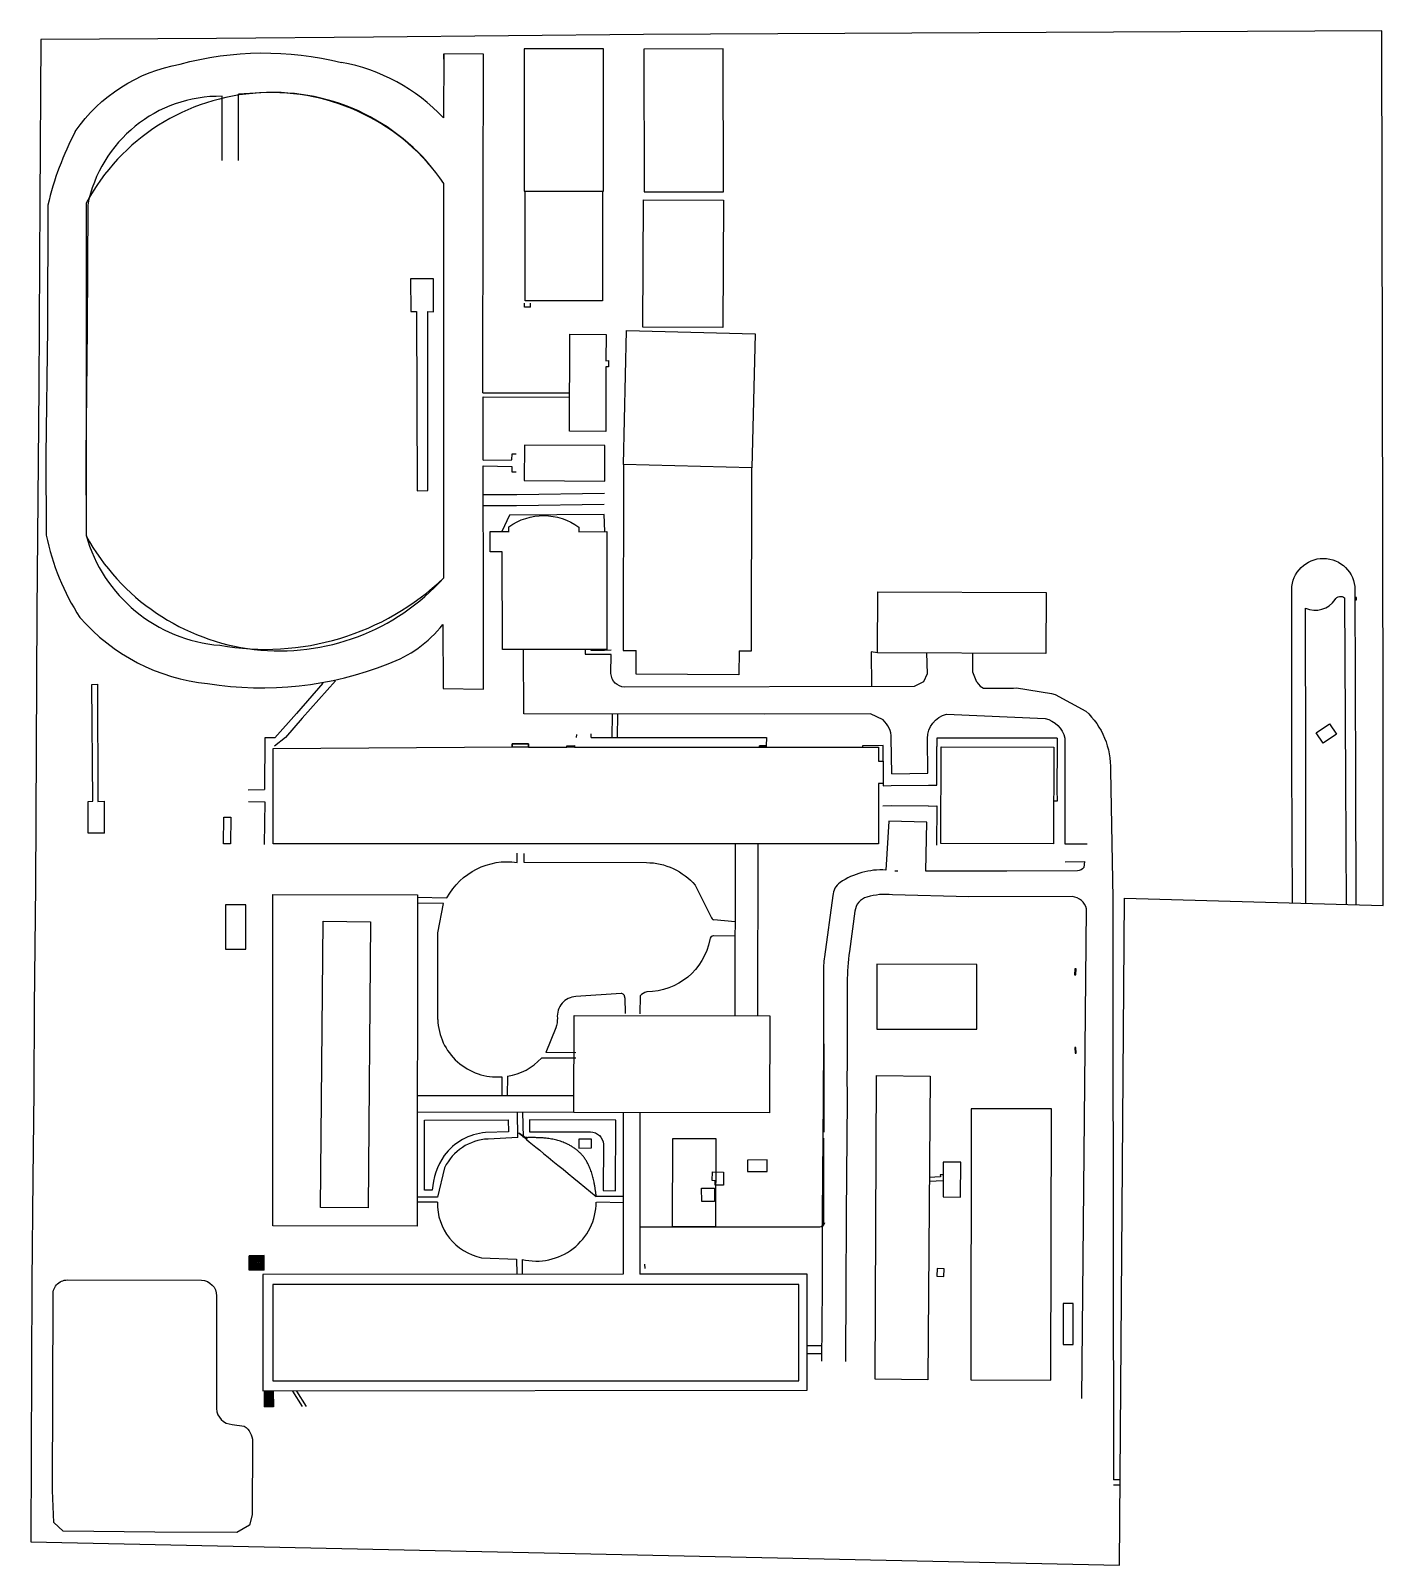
# Model space of a CAD drawing. Header units: metres. Extents: x 282789 to 283129, y 9108442 to 9108828.
import ezdxf

# ---------------------------------------------------------------- set-up
doc = ezdxf.new("R2010")
doc.units = ezdxf.units.M
doc.header["$MEASUREMENT"] = 0
for name, color, linetype in [('D_CALC', 1, 'Continuous'), ('D_EDIF', 3, 'Continuous'), ('D_MEIOFIO', 1, 'Continuous'), ('nível', 9, 'Continuous'), ('PENA 02', 2, 'Continuous')]:
    doc.layers.add(name, color=color, linetype=linetype)

msp = doc.modelspace()

# ---------------------------------------------------------------- linework, layer by layer
at = {"layer": 'D_CALC'}
msp.add_lwpolyline([(282893.0956243142, 9108789.524085304, 0.5611222211877456), (282803.1788655985, 9108784.57395279), (282803.1788655985, 9108700.933484629, 0.5172659369038985), (282893.0649985261, 9108690.35302791), (282893.0956243377, 9108789.524085268)], format="xyb", dxfattribs=at)
for points in [[(282933.4821236478, 9108711.543962564), (282911.4549724567, 9108711.230863089), (282903.0142814256, 9108711.256879572)], [(282933.4121779865, 9108708.779946065), (282911.3850267949, 9108708.46684659), (282903.0157896052, 9108708.492642835)], [(282933.6082185064, 9108702.007437112), (282933.4061582456, 9108706.307132734), (282909.5646576481, 9108706.171383852), (282907.6859528492, 9108702.016559122)], [(283002.1721626837, 9108671.512556417), (283000.5844264776, 9108671.818545483), (283000.6031586551, 9108663.041157156)], [(282865.8290971308, 9108664.50322495), (282857.5125545603, 9108655.093613563), (282853.3143544458, 9108650.222589664), (282850.4900516514, 9108648.102880962)], [(282862.6545755006, 9108663.92037586), (282856.0727807013, 9108656.313534787)], [(282856.0727807013, 9108656.313534787), (282850.6241940055, 9108650.130759144), (282848.0592247713, 9108650.163682029), (282848.0159188481, 9108637.214708919)], [(282926.4328203383, 9108650.982704125), (282926.3989054351, 9108650.205989031)], [(282930.1768315621, 9108650.222033657), (282930.1448232457, 9108651.207625674)], [(282930.1768315621, 9108650.222033657), (282935.312551124, 9108650.260123389), (282938.1573907649, 9108650.224687437), (282974.1915202122, 9108650.241933247), (282974.1414020997, 9108648.128414148), (282974.0895916806, 9108647.759445531)], [(282974.1414020997, 9108648.128414148), (282972.4301296705, 9108648.124597896), (282972.4300913434, 9108647.792867817)], [(282843.8993761996, 9108637.098219829), (282848.0159188481, 9108637.214708919)], [(282843.9525823114, 9108634.140216084), (282848.0578459278, 9108634.109416096)], [(282848.0578459278, 9108634.109416096), (282847.9287405568, 9108623.344758295)], [(282966.3620937015, 9108623.524493657), (282966.2399180615, 9108580.288978644)], [(282972.061007258, 9108623.52636001), (282971.9387808368, 9108580.272874704)], [(282886.423287373, 9108560.267711528), (282925.8105920861, 9108560.231402608)], [(282886.420251919, 9108556.147767967), (282925.7989499043, 9108556.111466978)], [(282938.2023090655, 9108555.977331374), (282938.1986507927, 9108515.339420144)], [(282942.3633981599, 9108555.965572901), (282942.3597412379, 9108515.342674583)], [(283015.1603803863, 9108538.749261439), (283018.6530324398, 9108538.864347566)], [(283018.6618317449, 9108540.315778933), (283017.8577370178, 9108540.317164376), (283017.9578231028, 9108539.797221005), (283015.1668852922, 9108539.671467897)], [(282847.9578139069, 9108516.322601072), (282844.1083516064, 9108516.372954233), (282844.1176378862, 9108519.963862164)], [(282847.8971315832, 9108520.025794776), (282844.1176378862, 9108519.963862164)], [(282844.3565586978, 9108516.369707543), (282844.2976148142, 9108519.966811363)], [(282844.6566632986, 9108516.365782002), (282844.5975745451, 9108519.971726647)], [(282844.956767899, 9108516.361856464), (282844.8975342759, 9108519.976641933)], [(282845.2568724998, 9108516.357930925), (282845.1974940067, 9108519.981557216)], [(282845.5569771007, 9108516.354005385), (282845.4974537371, 9108519.9864725)], [(282845.8570817015, 9108516.350079846), (282845.7974134684, 9108519.991387784)], [(282846.1571863024, 9108516.346154308), (282846.0973731992, 9108519.996303068)], [(282846.4572909032, 9108516.342228767), (282846.3973329295, 9108520.001218354)], [(282846.7573955036, 9108516.338303229), (282846.6972926604, 9108520.006133638)], [(282847.0575001044, 9108516.33437769), (282846.9972523917, 9108520.011048924)], [(282847.3576047053, 9108516.33045215), (282847.297212122, 9108520.015964208)], [(282847.6577093061, 9108516.32652661), (282847.5971718528, 9108520.020879492)], [(282847.9578139069, 9108516.322601072), (282847.8971315832, 9108520.025794776)], [(282938.1986507932, 9108515.339420145), (282847.5695034885, 9108515.268538022), (282847.5668739467, 9108486.058287289), (282984.4230096349, 9108486.16532408), (282984.4256391767, 9108515.375574818), (282942.3597412379, 9108515.342674583)], [(282984.4296405292, 9108497.427864019), (282988.1232485739, 9108497.434543228)], [(282988.1303202673, 9108495.3233855), (282984.4008403076, 9108495.300850196)], [(282850.2183546545, 9108485.899297675), (282847.9319418292, 9108485.89864074)], [(282847.9319418292, 9108485.89864074), (282847.9330630722, 9108481.99624154)], [(282850.2184408512, 9108485.599297687), (282847.9320280259, 9108485.598640751)], [(282850.2185270479, 9108485.2992977), (282847.9321142221, 9108485.298640765)], [(282850.2186132441, 9108484.999297712), (282847.9322004188, 9108484.998640778)], [(282850.2186994408, 9108484.699297724), (282847.9322866146, 9108484.698640788)], [(282850.2187856371, 9108484.399297737), (282847.9323728113, 9108484.398640802)], [(282850.2183546545, 9108485.899297675), (282850.2266748538, 9108481.999299906), (282847.9330623834, 9108481.998640902)], [(282857.5498704254, 9108482.118141929), (282855.1179339224, 9108485.957044493)], [(282858.5536938258, 9108482.092556957), (282856.1291577672, 9108485.908621103)], [(282850.2188718338, 9108484.099297749), (282847.9324590079, 9108484.098640814)], [(282850.21895803, 9108483.799297763), (282847.9325452042, 9108483.798640825)], [(282850.2190442267, 9108483.499297775), (282847.9326314009, 9108483.498640839)], [(282850.2191304234, 9108483.199297786), (282847.9327175971, 9108483.198640851)], [(282850.2192166196, 9108482.8992978), (282847.9328037938, 9108482.898640862)], [(282850.2193028163, 9108482.599297812), (282847.9328899905, 9108482.598640876)], [(282850.2193890125, 9108482.299297823), (282847.9329761867, 9108482.298640888)]]:
    msp.add_lwpolyline(points, dxfattribs=at)
for points in [[(282910.3174600787, 9108647.85803134), (282914.3876948063, 9108647.85803134), (282914.3876948063, 9108648.62282338), (282910.3174600787, 9108648.62282338)], [(282924.0546118058, 9108648.192158993), (282925.9794462007, 9108648.192158993), (282925.9794462007, 9108647.798234552), (282924.0546118058, 9108647.798234552)], [(282972.4301296705, 9108648.124597896), (282974.0942578253, 9108648.124597896), (282974.0942578253, 9108647.792675545), (282972.4301296705, 9108647.792675545)]]:
    msp.add_lwpolyline(points, close=True, dxfattribs=at)
at = {"layer": 'D_EDIF'}
for points in [[(283128.9701325498, 9108827.907586314), (282943.3348910427, 9108826.987075549), (282875.369863214, 9108826.287469877), (282835.9327033162, 9108825.91373709), (282791.7495503305, 9108825.65194112), (282791.4843269167, 9108785.175250452), (282791.241205025, 9108738.403943054), (282790.7781401686, 9108681.900240934), (282790.4145083027, 9108612.981191568), (282790.121107216, 9108582.563833168), (282790.0068794508, 9108561.301433152), (282789.7467276542, 9108539.435619986), (282789.5380548341, 9108513.40687831), (282789.2128046015, 9108448.098510338), (283062.9744233047, 9108442.169142863), (283064.282422707, 9108609.893379517), (283129.3172916193, 9108608.057458255), (283129.2490620357, 9108631.304933202), (283129.2436534395, 9108656.468383234), (283128.9701325498, 9108827.907586314)], [(282913.3656442012, 9108758.424847309), (282913.3638102249, 9108759.383344036)], [(282914.872316909, 9108758.426384553), (282913.3656442012, 9108758.424847309)], [(282914.872316909, 9108758.426384553), (282914.8704803577, 9108759.38622688)], [(282967.3333403924, 9108672.007009888), (282970.477860969, 9108671.99604563), (282970.5488023106, 9108718.036198555), (282938.2308937144, 9108718.833415722), (282938.1450564531, 9108672.108783083), (282941.4499744456, 9108672.097259553)], [(282928.5972937066, 9108672.30983408), (282928.6396543272, 9108671.17189578), (282930.118514745, 9108671.162053809), (282933.4351101844, 9108671.165378101), (282935.1296808799, 9108671.161145652)], [(282930.0827521463, 9108672.328824999), (282930.082715563, 9108672.222665288), (282933.4845922543, 9108672.175142769), (282935.2043053331, 9108672.306630928)], [(282967.3333403924, 9108672.007009888), (282967.2775246403, 9108666.008706138), (282941.4599861638, 9108666.14107391), (282941.4499744456, 9108672.097259553)], [(282935.4416730776, 9108656.149588611), (282935.312551124, 9108650.260123389)], [(282936.7316723312, 9108656.14909637), (282936.6448041787, 9108650.24352855)], [(283002.3670314266, 9108644.271780966), (283003.5465326142, 9108644.276617479), (283003.52939351, 9108638.688105527), (283002.3777938779, 9108638.685886718), (283002.4069828847, 9108623.536298096), (282850.194573327, 9108623.486449642), (282850.1483133896, 9108647.496140093), (282910.3174600787, 9108647.85803134), (282910.3126273388, 9108648.661537444), (282914.3876948063, 9108648.62282338), (282914.4113931716, 9108647.799571082), (282924.0545663191, 9108647.798456945), (282924.0546118058, 9108648.192158993), (282925.9794926052, 9108648.199883442), (282925.9794462007, 9108647.798234552), (283002.3602539427, 9108647.789409798), (283002.3670314266, 9108644.271780966)], [(282963.419470116, 9108537.732048081), (282961.2875853614, 9108537.68795328), (282961.2879380197, 9108538.823958755), (282960.5780855268, 9108538.884591486), (282960.635985109, 9108541.098467194), (282963.4342714017, 9108541.000197845), (282963.419470116, 9108537.732048081)], [(282942.3669922361, 9108517.810505943), (282942.3598617944, 9108516.681877574)], [(282943.5850561252, 9108517.869332898), (282943.59787009, 9108516.747663742)], [(283063.0976786278, 9108462.324396573), (283061.5095716603, 9108462.306139322)], [(283062.9980760771, 9108463.628935028), (283061.5107218847, 9108463.648774287)]]:
    msp.add_lwpolyline(points, dxfattribs=at)
for points in [[(282963.3167006895, 9108823.362376908), (282943.345041716, 9108823.292885214), (282943.4700585478, 9108787.363504283), (282963.4417175213, 9108787.432995977)], [(282943.3121269927, 9108785.397855112), (282963.4185962589, 9108785.295593072), (282963.2559736185, 9108753.321196184), (282943.1495043528, 9108753.423458226)], [(282933.8490330959, 9108727.202854784), (282924.7127604703, 9108727.232883938), (282924.7928169221, 9108751.589799898), (282933.9290895476, 9108751.559770744), (282933.7913611075, 9108744.93328286), (282934.4863412529, 9108744.968636673), (282934.4627899537, 9108743.392876593), (282933.8027051417, 9108743.390862938)], [(282970.5488023106, 9108718.036198555), (282938.2308937148, 9108718.833415722), (282939.0615518522, 9108752.506967764), (282971.3794604484, 9108751.709750596)], [(282913.3589287312, 9108723.766926734), (282913.2961456235, 9108714.833202543), (282933.5413515856, 9108714.690926274), (282933.6041346928, 9108723.624650465)], [(283044.5413810513, 9108686.711112536), (283044.4879801376, 9108671.365304267), (283002.1721626837, 9108671.512556417), (283002.2255635974, 9108686.85836469)], [(283114.1692152191, 9108648.849888155), (283112.4445047076, 9108651.438281558), (283115.785986729, 9108653.664793633), (283117.51069724, 9108651.07640023)], [(283046.4025017857, 9108623.490013395), (283018.0692784786, 9108623.57917648), (283018.1457349239, 9108647.874629164), (283046.4789582309, 9108647.785466079)], [(282839.412789349, 9108623.530083243), (282837.7151122331, 9108623.55533342), (282837.8145940686, 9108630.243921528), (282839.512271184, 9108630.218671352)], [(282843.2932269401, 9108608.16207969), (282838.2145861671, 9108608.152395094), (282838.2358348789, 9108597.009485258), (282843.3144756518, 9108597.019169854)], [(282886.3990983567, 9108527.43658303), (282850.0695090415, 9108527.491283769), (282850.1308542904, 9108610.753608353), (282886.4604436057, 9108610.698907614)], [(282874.040017576, 9108531.99899711), (282862.0905102529, 9108532.107508453), (282862.7438484216, 9108604.054542093), (282874.6933557447, 9108603.946030749)], [(283001.9758653138, 9108593.249151716), (283001.9351400565, 9108576.953739455), (283027.0929472307, 9108576.89086543), (283027.1336724879, 9108593.18627769)], [(283051.7929264628, 9108592.131171247), (283051.6827204265, 9108590.626711918), (283052.0188147547, 9108590.602092028), (283052.129020791, 9108592.106551357)], [(282975.0826284038, 9108580.263990765), (282975.0137048084, 9108555.873309117), (282925.7986699077, 9108556.012381786), (282925.8675935026, 9108580.403063435)], [(283051.7850688929, 9108572.340800695), (283051.8394766655, 9108570.88621414), (283052.0498720952, 9108570.894083831), (283051.9954643222, 9108572.348670386)], [(283014.808047466, 9108488.79870589), (283001.559978846, 9108488.946258089), (283001.8700165171, 9108565.281267975), (283015.3464752985, 9108565.132104795)], [(283025.585684157, 9108488.776789565), (283045.7356587332, 9108488.744780527), (283045.8439175896, 9108556.894694539), (283025.693943013, 9108556.926703578)], [(282930.2471304494, 9108547.092866067), (282930.212463811, 9108549.293886628), (282927.034510396, 9108549.243833046), (282927.0691770348, 9108547.042812485)], [(282961.5856024958, 9108549.343976876), (282950.5790665033, 9108549.373095246), (282950.5208314727, 9108527.360669823), (282961.5273674652, 9108527.331551455)], [(282969.4496020987, 9108544.022658408), (282969.4699232136, 9108541.116440924), (282974.3969583032, 9108541.150892181), (282974.3766371878, 9108544.057109665)], [(283023.0314839985, 9108534.71936504), (283023.0974700595, 9108543.480890067), (283018.6828477043, 9108543.514138108), (283018.6168616428, 9108534.75261308)], [(282961.1723669604, 9108533.63379242), (282957.9467037055, 9108533.610503463), (282957.9227064489, 9108536.934270509), (282961.1483697039, 9108536.957559466)], [(283018.8747813185, 9108516.694005424), (283017.1038768701, 9108516.765333446), (283017.0251609995, 9108514.811006403), (283018.7960654474, 9108514.73967838)], [(282850.0692784255, 9108512.768312981), (282850.0670989896, 9108488.558062224), (282982.3951676469, 9108488.546149895), (282982.3973470824, 9108512.75640065)], [(283048.822901641, 9108507.993536217), (283048.7920621908, 9108497.65071529), (283051.3406359921, 9108497.643116144), (283051.3714754423, 9108507.985937072)]]:
    msp.add_lwpolyline(points, close=True, dxfattribs=at)
msp.add_lwpolyline([(282909.4410108058, 9108702.022255985), (282909.4432200114, 9108703.203297913, -0.3223641231010804), (282927.0444444721, 9108703.150631862), (282927.012304835, 9108701.925924202), (282934.1102208416, 9108702.013640903), (282934.099990706, 9108672.32744062), (282907.8491312619, 9108672.336486906), (282907.7342877523, 9108696.92612285), (282904.7861443339, 9108696.945518557), (282904.7668163795, 9108702.03099933), (282909.515618558, 9108702.022116428)], format="xyb", dxfattribs=at)
msp.add_lwpolyline([(282820.468927925, 9108450.467893647), (282797.339104943, 9108450.782314125), (282795.0095156534, 9108452.903394459), (282794.7115271846, 9108460.953016756), (282794.8740842715, 9108509.76465729, -0.4583406980603348), (282798.4294704278, 9108513.888003834), (282832.1692221602, 9108513.877624454, -0.397449134640528), (282835.9485984864, 9108509.872029716), (282835.9411520492, 9108481.543227887, 0.3960983066434974), (282839.9012614363, 9108477.59645968), (282842.9196342742, 9108477.119128129, -0.2482159163477745), (282844.9928360209, 9108473.333402764), (282844.935628471, 9108454.86769252), (282844.2169473767, 9108452.259625042), (282841.0263526971, 9108450.413025307)], format="xyb", close=True, dxfattribs=at)
at = {"layer": 'D_MEIOFIO'}
msp.add_line((282988.6549910745, 9108573.204884285), (282988.6620919774, 9108551.04723427), dxfattribs=at)
for points in [[(282800.4224153971, 9108802.60892998, -0.1987876426559653), (282826.7599058007, 9108819.491987964, -0.1281568340194934), (282867.3290383914, 9108819.93030234, -0.4918570056543394)], [(282902.9313753825, 9108736.918519972), (282903.0226091812, 9108785.958296955), (282903.1056668363, 9108822.041789288), (282893.1155185788, 9108822.112676807), (282892.997326829, 9108806.010200553, 0.1610094346109193), (282867.3290383914, 9108819.93030234, -0.3882716888539464)], [(282837.3452030113, 9108811.415816583, 0.3639008094058722), (282803.5477313395, 9108784.029762413, 2.459524614702955)], [(282800.4224153971, 9108802.60892998, 0.06348771089413048), (282793.5478099473, 9108784.069412658)], [(283106.4915135051, 9108608.646490617), (283106.3209575764, 9108643.869322991), (283106.2780371699, 9108687.40884548, -0.9927038899598319), (283122.1670498662, 9108687.358342946), (283122.3628637376, 9108640.110172428), (283122.3758845646, 9108608.148178194)], [(283109.8354336517, 9108608.50354625), (283109.8348761471, 9108643.473272847), (283109.7797077592, 9108682.743014779, 0.3656333588697183), (283117.1923663542, 9108684.91263998, -0.4753734423173672), (283119.5497271935, 9108685.329237055), (283119.7727203192, 9108639.68397948), (283119.9805630995, 9108608.15528007)], [(283005.7328362809, 9108641.150396582), (283005.60325664, 9108650.10528993, 0.2063501284903184), (283003.5568882558, 9108654.669802047), (283000.3819380961, 9108656.178176835), (282973.7228811271, 9108656.134981181), (282913.2276959652, 9108656.15806507), (282913.1070834044, 9108672.31695862)], [(283014.4724824331, 9108671.566688826), (283014.5931909773, 9108666.216092573), (283013.6860710066, 9108664.216562314), (283011.3767907028, 9108663.064149598), (282938.5604383377, 9108662.908749286, -0.3900264452107091), (282935.1175783849, 9108666.315600043), (282935.1296364712, 9108671.143365556)], [(283005.733116677, 9108641.131019183), (283014.7654298721, 9108641.26171911), (283014.7087881821, 9108650.015031666, -0.3476198880091157), (283019.4545892407, 9108656.096774645)], [(283019.4545892407, 9108656.096774645), (283044.2982636499, 9108655.048462436, -0.2744625727793618), (283049.2523025917, 9108650.112690467), (283049.2703162357, 9108623.517094513), (283054.8915709159, 9108623.553803613)], [(283054.5097531066, 9108656.899030954, -0.2164654640003877), (283060.7156975181, 9108641.961123051), (283061.336865807, 9108609.850958398), (283061.2869685725, 9108583.838734765), (283061.5107218847, 9108463.648774287)], [(282886.4243540769, 9108610.083209414), (282893.8885118673, 9108609.981706243, -0.3120146500673301), (282911.5206266693, 9108618.863734648), (282911.5418160995, 9108621.131391158)], [(282913.1951081511, 9108621.094018023), (282913.2083168211, 9108618.923139714), (282944.0391830578, 9108618.804030107, -0.2188486376182946), (282956.312822843, 9108613.104110964), (282960.2703695307, 9108605.26281038, -0.01034795947772884), (282960.5629378394, 9108604.652024888, 0.2720123595387943), (282960.9487535623, 9108604.38029326, 4.543129239955404)], [(283004.2084583542, 9108616.922101388, 0.1667149027760765), (282992.7220666795, 9108613.773341963, 0.233366259337416), (282990.9305463554, 9108610.497149527), (282988.8084341693, 9108595.108619884, 0.03424621335625062), (282988.5190093368, 9108590.894507032), (282988.5164736882, 9108567.095647577), (282988.4578289753, 9108566.065432824), (282988.4739677315, 9108559.081665652), (282988.3320982847, 9108540.247672675), (282988.2428421574, 9108530.311009035), (282988.2236630265, 9108529.250778321), (282988.1811209805, 9108511.903414773), (282988.0827470045, 9108493.444268476)], [(283049.3625378115, 9108619.016073523), (283054.1917116898, 9108619.071640281), (283054.0484003774, 9108617.579336088, -0.2076133653682957), (283052.4019549908, 9108616.764467616)], [(283005.9057275727, 9108610.708636802, 0.1023817386952181), (282999.4632726433, 9108610.129475323, 0.3042082371480311), (282996.4501202628, 9108606.601573981), (282995.0553193409, 9108596.487153327, 0.03424621334521263), (282994.5187728805, 9108588.674875028), (282994.5164555074, 9108566.924692087), (282994.4582233103, 9108565.901724007), (282994.4740199526, 9108559.0660007), (282994.3318953095, 9108540.198128983), (282994.2423547576, 9108530.229801053), (282994.2235299526, 9108529.189157614), (282994.1810817728, 9108511.88007004), (282994.0826618029, 9108493.412293244)], [(283053.4938210864, 9108484.091337783), (283054.707150111, 9108607.189689973, 0.312979214521408), (283051.1627055779, 9108610.258412529), (283025.102136469, 9108610.195607657), (283005.9057275727, 9108610.708636802)], [(282960.8660662505, 9108600.400222793, 0.3792712084901363), (282960.0055793044, 9108599.456779711, -0.3589308861231885), (282944.1278959545, 9108586.323136352, 0.1074142291429006), (282942.4487912934, 9108585.323344702, 0.3761364259867228)], [(282938.5895408425, 9108584.779374925, 0.4343664502501106), (282937.6492481185, 9108585.92841395), (282926.2982719154, 9108585.119997546, 0.4297242165748506), (282921.655460116, 9108579.738953823, -0.06045660869411876), (282921.2977681616, 9108577.277471026), (282918.7477362873, 9108571.03664843)], [(282890.1714987438, 9108536.443276279), (282888.2277571801, 9108536.438301671), (282888.2500039334, 9108554.098823741), (282909.2668886823, 9108554.119547423), (282909.3785127797, 9108551.09646996), (282903.5849701003, 9108550.939392848, 0.2147375682223192), (282893.216875725, 9108545.192588475, 0.1304310741037781), (282890.1714987438, 9108536.443276279)], [(282914.5962431482, 9108554.145189902), (282914.603416245, 9108551.106774956), (282929.9674580256, 9108551.092473775, -0.3968470283572739), (282933.2300759819, 9108548.013167212), (282933.135849623, 9108536.345622785), (282936.2334594568, 9108536.278773619), (282936.3218192505, 9108554.070515184), (282914.5962431482, 9108554.145189902)], [(282911.7345015123, 9108549.675817579), (282904.2206426957, 9108549.316144811, 0.2744147327477547), (282893.2911242619, 9108542.101055495), (282891.5232189307, 9108534.718467394)], [(282891.4650445776, 9108533.40676385, 0.3618893616943046), (282902.5820391877, 9108519.479197133), (282911.4058104251, 9108519.152028799)], [(282988.7694019345, 9108528.237267489, -0.4142135624487738), (282987.6697545098, 9108527.136915026), (282943.4164379933, 9108527.122733084)]]:
    msp.add_lwpolyline(points, format="xyb", dxfattribs=at)
for points in [[(282893.1052564899, 9108820.714566998), (282893.1056673136, 9108822.044877466)], [(282847.0528932698, 9108812.276048), (282841.4780987091, 9108811.957512844)], [(282837.379782497, 9108795.281470135), (282837.3452030113, 9108811.415816583)], [(282841.465255701, 9108795.262531832), (282841.4780987091, 9108811.957512844)], [(282893.0649985261, 9108690.353027914), (282893.0956243142, 9108789.524085304)], [(282793.5478099473, 9108784.069412658), (282793.4250177215, 9108753.100812154), (282793.0583179514, 9108721.096066218), (282793.1227143179, 9108701.099739702)], [(282803.5477313395, 9108784.029762413), (282803.4247905808, 9108753.023701366), (282803.0585024385, 9108721.05488138), (282803.1226624632, 9108701.131943632)], [(282902.9313753825, 9108736.918519972), (282924.7443596269, 9108736.846824931)], [(282902.9956856519, 9108719.929332465), (282902.9503519251, 9108735.838315414), (282924.7408094476, 9108735.766694413)], [(282902.9956856519, 9108719.929332465), (282910.1688257018, 9108720.004357234), (282910.2365499493, 9108721.554626912), (282911.2488045432, 9108721.5607488)], [(282892.8369123177, 9108678.610293217), (282892.9122832026, 9108662.533941783), (282903.0563682946, 9108662.405453127), (282903.0284983427, 9108685.199691776), (282903.0103002544, 9108718.553688886), (282910.1728842631, 9108718.405495089), (282910.2217668043, 9108717.053576356), (282911.243193958, 9108716.99044744)], [(283027.1455136719, 9108664.155700965), (283026.1209716788, 9108666.649297025), (283026.1376048257, 9108671.429160584)], [(282807.7831251337, 9108626.199321112), (282803.6732361047, 9108626.190155547), (282803.6426108303, 9108634.157410786), (282804.8206113107, 9108634.23877489), (282804.5870460994, 9108663.551669616), (282805.9733895017, 9108663.668758182), (282806.1385657974, 9108634.188454734), (282807.6809055638, 9108634.214181675), (282807.6987801227, 9108626.19913301)], [(282893.0563687715, 9108662.408541305), (282893.0564069333, 9108662.532116259)], [(283027.1455136719, 9108664.155700965), (283027.9493675265, 9108663.116391584), (283028.7767913593, 9108662.636899758), (283036.2982172212, 9108662.686939875), (283037.0888177343, 9108662.720145125), (283045.8766733841, 9108661.310049357), (283046.7854060866, 9108661.074763646), (283054.5097531066, 9108656.899030954)], [(283003.5539400093, 9108644.276647853), (283003.5483393352, 9108648.251355963), (282998.3837951105, 9108648.122313555), (282998.3837567009, 9108647.789869227)], [(283003.52939351, 9108638.688105527), (283003.5517984396, 9108638.123677783), (283005.6080215531, 9108638.20529945), (283014.9531529741, 9108638.253913565), (283017.0741397212, 9108638.27391431), (283017.0409312388, 9108648.007360186)], [(283047.3420551047, 9108650.088336587), (283017.0355939125, 9108650.090869552), (283017.0286813802, 9108648.007400827)], [(283047.3420551047, 9108650.088336587), (283047.3158343816, 9108647.906914117), (283047.267075656, 9108637.127990749), (283047.3049379424, 9108634.22593347), (283046.4362957347, 9108634.22866704)], [(283014.9269242696, 9108632.994286783), (283005.5797890131, 9108633.041040508), (283003.4990390437, 9108633.023587665)], [(283014.9269242696, 9108632.994286783), (283017.0587561307, 9108633.083217809)], [(283017.0587561307, 9108633.083217809), (283016.987571802, 9108623.15986409)], [(283052.4019549908, 9108616.764467616), (283034.6368774613, 9108616.672567377), (283022.1316369749, 9108616.644100329), (283014.3041360062, 9108616.640431989), (283014.5347829387, 9108628.951075548), (283004.9814776718, 9108629.208385445), (283004.2084583538, 9108616.922101388)], [(283007.286483469, 9108616.637143182), (283006.4766350375, 9108616.636763647)], [(283054.0484003774, 9108617.579336088), (283054.0484003774, 9108617.579336088)], [(282891.5568408286, 9108579.345667021), (282891.5722671454, 9108601.180609513), (282893.0233271387, 9108608.533881381), (282886.4883683287, 9108608.637730854)], [(282966.3066123505, 9108603.890753157), (282960.9487535623, 9108604.38029326)], [(282966.2964299484, 9108600.28740515), (282961.0165087744, 9108600.397097299)], [(282938.5895408425, 9108584.779374925), (282938.6649322184, 9108580.849554416)], [(282942.4487912934, 9108585.323344702), (282942.3361809365, 9108580.780758658)], [(282926.2806604225, 9108569.608527098), (282917.6183163389, 9108569.667530324)], [(282926.3040323574, 9108570.971448135), (282918.7477362873, 9108571.03664843)], [(282907.6373759909, 9108564.973286167), (282907.6407690565, 9108560.248152334)], [(282909.1008739779, 9108565.137251807), (282909.0563791888, 9108560.289433856)], [(282911.7345015123, 9108549.675817579), (282911.6025345437, 9108556.124553848)], [(282913.115650963, 9108549.662025046), (282912.9401088762, 9108556.143730529)], [(282891.5232189307, 9108534.718467394), (282886.4100741367, 9108534.726166153)], [(282938.1914204513, 9108534.842274157), (282931.4249556763, 9108534.884753047)], [(282891.4650445776, 9108533.40676385), (282886.4080990031, 9108533.414377993)], [(282938.2002681056, 9108533.305330541), (282931.5502163786, 9108533.483518833)], [(282911.4058104251, 9108519.152028799), (282911.4237855021, 9108515.332431057)], [(282912.8210492199, 9108519.073247368), (282912.7584161242, 9108515.235997079)]]:
    msp.add_lwpolyline(points, dxfattribs=at)
for points in [[(282889.0376411136, 9108757.291556781), (282890.520379581, 9108757.234884042), (282890.5279112901, 9108765.523249006), (282884.7261361559, 9108765.553568233), (282884.7828767938, 9108757.296785314), (282886.2391136447, 9108757.342816537), (282886.3846761058, 9108712.211770488), (282889.0519524282, 9108712.306200456)], [(283122.3471275829, 9108685.409069514), (283122.3291601026, 9108684.86447372), (283122.5459401221, 9108684.857321644), (283122.5639076028, 9108685.401917439)]]:
    msp.add_lwpolyline(points, close=True, dxfattribs=at)
for centre, radius, start, end in [((282850.2010560567, 9108760.683029523), 51.68897836607709, 33.9157346587423, 93.49181106536322), ((282851.7540679546, 9108713.049183356), 59.83665125039881, 191.5194792333368, 213.0417157061883), ((282839.8224017206, 9108711.418038037), 38.11396856385804, 195.6569647129741, 265.3721908183314), ((282848.2208739906, 9108737.411652654), 65.00392040619144, 259.8336643644185, 313.6196607598337), ((282838.752913841, 9108712.822647022), 49.29971138644647, 221.0860570560274, 264.1175156532765), ((282868.6809023093, 9108697.78379591), 30.84049326893093, 289.7873808540675, 321.559691727819), ((282847.266375449, 9108749.64808377), 86.93061200351214, 261.0219081623088, 291.4963194854748), ((282906.4782254598, 9108579.858412893), 14.93019181528639, 181.9680893690177, 274.4528118836546), ((282907.1845502513, 9108579.012182577), 14.00664129869275, 277.8636067086164, 318.1518531137717), ((282916.3847410465, 9108533.699166555), 15.05381717412516, 256.3063711000847, 359.1907446604523)]:
    msp.add_arc(centre, radius, start, end, dxfattribs=at)
msp.add_open_spline([(282913.115650963, 9108549.662025046), (282914.9534872519, 9108549.65350454), (282919.01444634, 9108549.7964513), (282924.3426576857, 9108548.3896804), (282930.0275454652, 9108543.805433458), (282930.9948228095, 9108538.50521119), (282931.4249556763, 9108534.884753047)], degree=3, knots=[60.5736714153019, 60.5736714153019, 60.5736714153019, 60.5736714153956, 66.08688325953531, 72.76174030392184, 76.56541617808463, 87.42897185858314, 87.42897185858314, 87.42897185858314, 87.42897185858314], dxfattribs=at)
at = {"layer": 'nível'}
msp.add_lwpolyline([(282942.5964059881, 9108527.222470293), (282987.569722468, 9108527.236882975, 0.4142135624487738), (282988.6693698927, 9108528.337235438), (282988.6625855044, 9108549.50723435)], format="xyb", dxfattribs=at)
at = {"layer": 'PENA 02'}
for points in [[(282933.2589900296, 9108823.362376906), (282913.2870892587, 9108823.362376906), (282913.2870892587, 9108787.542772874), (282933.2589900296, 9108787.542772874)], [(282933.00934127, 9108759.98154981), (282913.5367380184, 9108759.98154981), (282913.5367380184, 9108787.542772874), (282933.00934127, 9108787.542772874)]]:
    msp.add_lwpolyline(points, close=True, dxfattribs=at)

doc.saveas('drawing.dxf')
